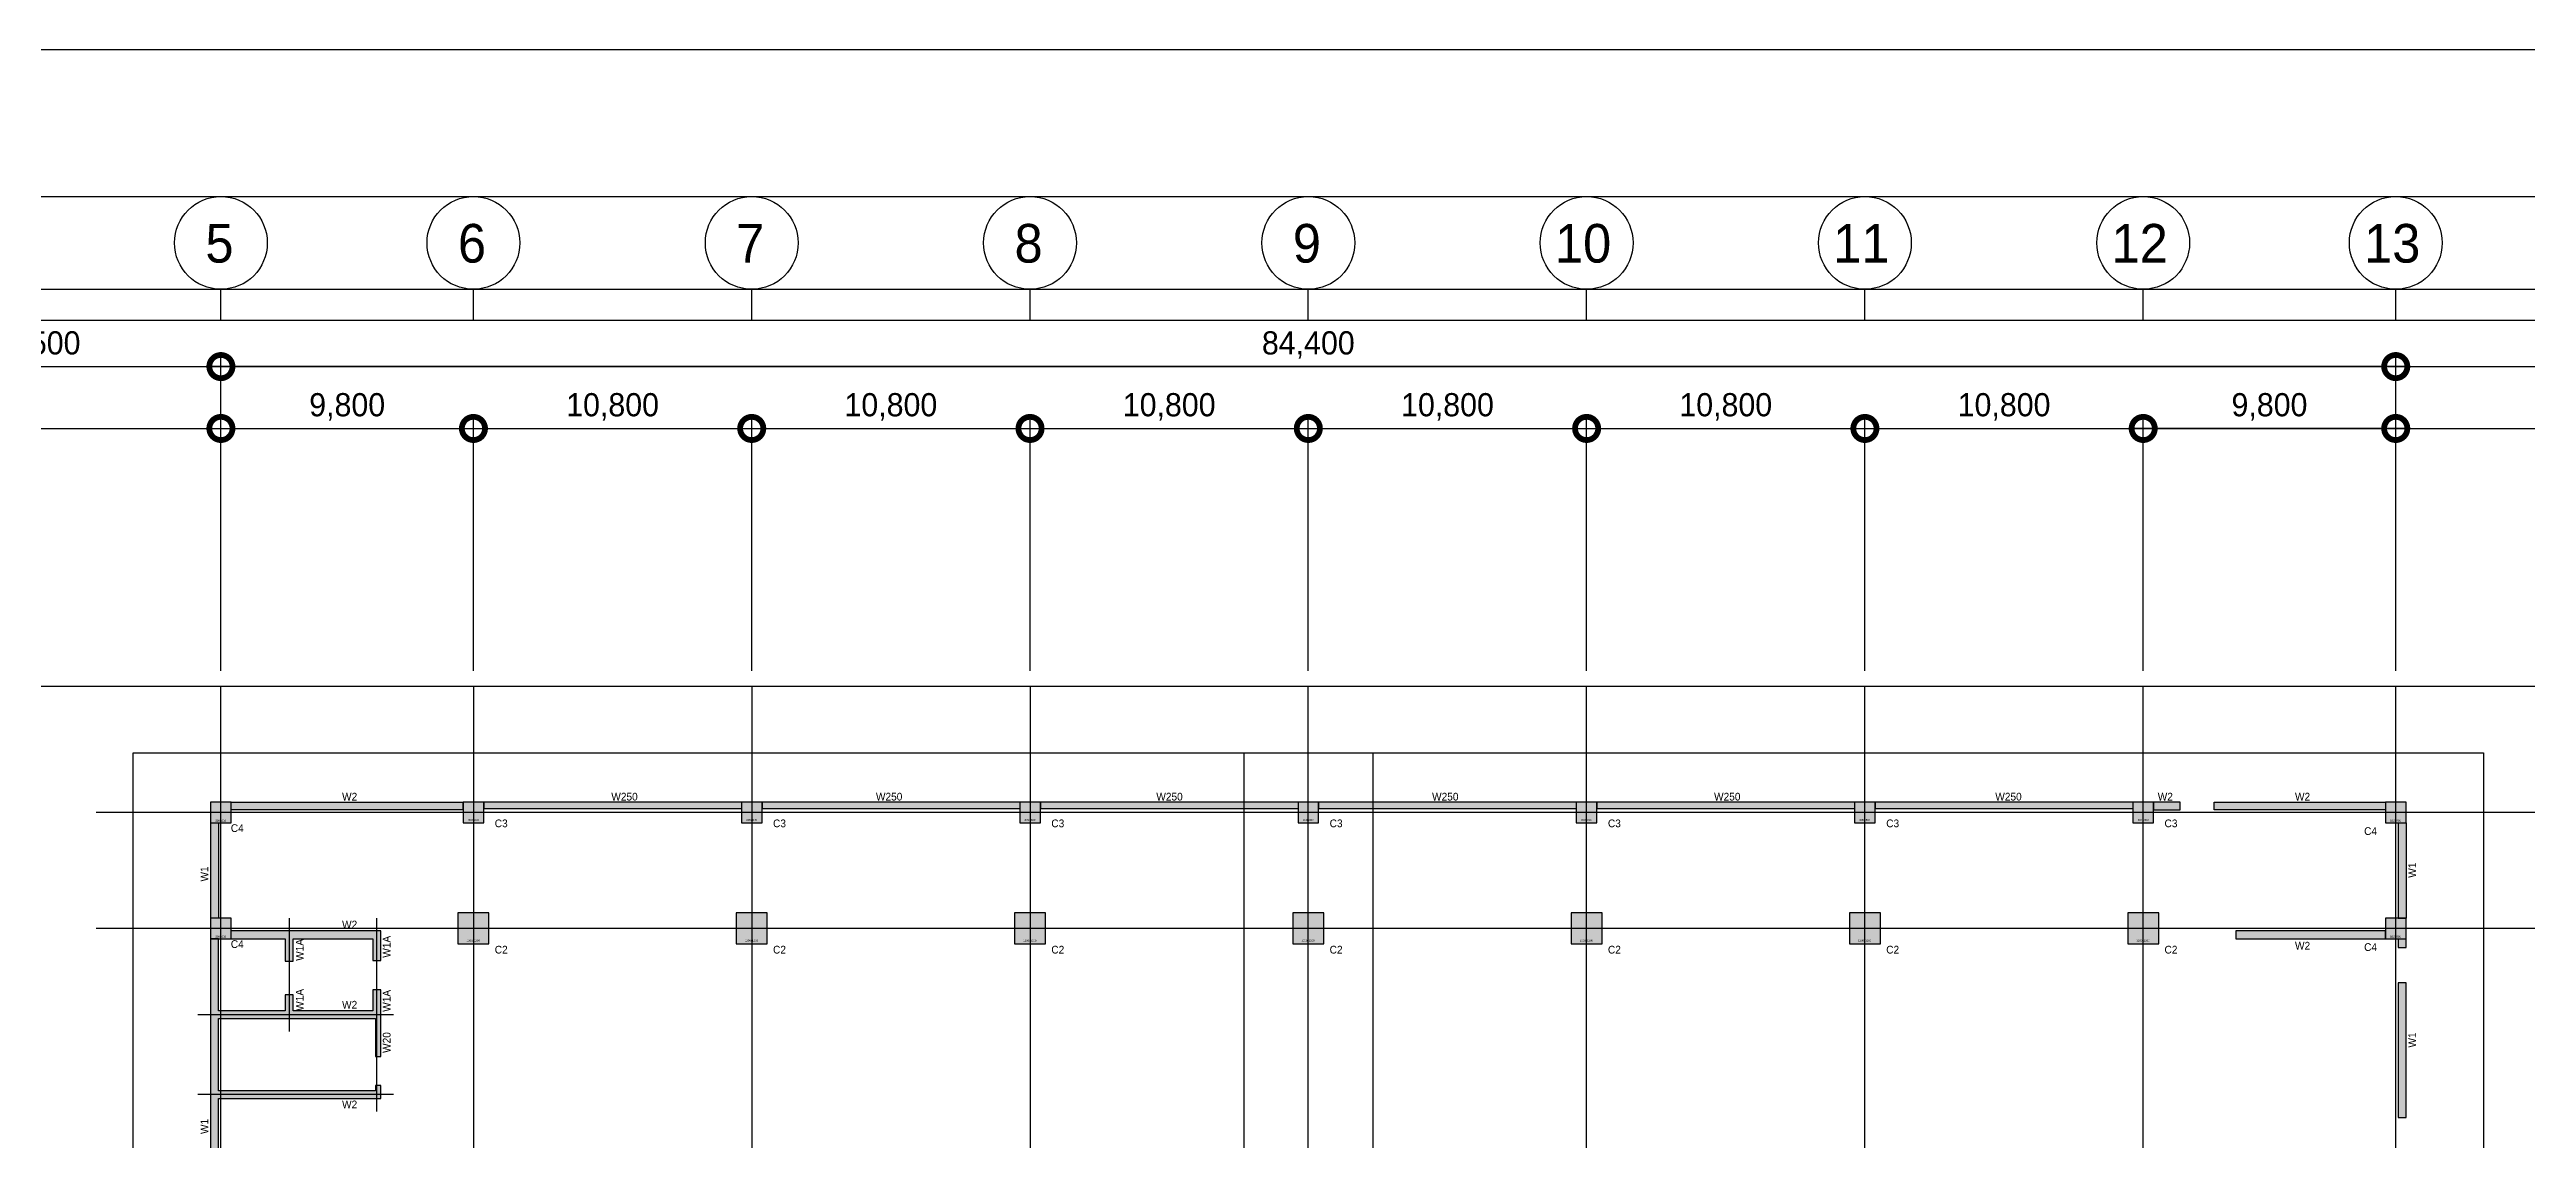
# Model space of a CAD drawing. Header units: millimetres. Extents: x 0 to 252300, y 0 to 178200.
# Drawn here: x 85903 to 182027, y 135916 to 178200 of the extents above; entities that cross this region are included whole.
import ezdxf

# ---------------------------------------------------------------- set-up
doc = ezdxf.new("R2010")
doc.units = ezdxf.units.MM
doc.header["$LTSCALE"] = 300
for name, color, linetype in [('A-CEN', 1, 'Continuous'), ('A-CEN_axis', 12, 'Continuous'), ('A-COLUMN', 2, 'Continuous'), ('A-CON', 2, 'Continuous'), ('A-DIM', 7, 'Continuous'), ('A-SYM-BUB', 3, 'Continuous'), ('구조SOLID', 253, 'Continuous')]:
    doc.layers.add(name, color=color, linetype=linetype)
doc.layers.add('NOPLOT', color=191, linetype='Continuous', plot=False)
doc.layers.add('기둥부호', color=171, linetype='Continuous', plot=False)
doc.styles.add('Gdim', font='Dotum.ttf')
doc.dimstyles.new('Gdim300', dxfattribs={"dimscale": 300, "dimtxt": 3, "dimasz": 6, "dimexe": 1.5, "dimexo": 2, "dimgap": 1, "dimtad": 1, "dimdec": 0, "dimzin": 0, "dimdsep": 46, "dimlunit": 6, "dimtxsty": 'Gdim', "dimblk": 'DOTSMALL', "dimblk1": 'DOTSMALL', "dimblk2": 'DOTSMALL', "dimcen": 1.5, "dimdle": 1.5, "dimclrd": 1, "dimclre": 1, "dimclrt": 256, "dimazin": 0, "dimtfac": 1, "dimtdec": 0, "dimtix": 1, "dimtmove": 2, "dimatfit": 3, "dimldrblk": 'DOTSMALL', "dimfxl": 0, "dimtolj": 1, "dimtzin": 0, "dimlwd": -1, "dimlwe": -1, "dimarcsym": 0})

# ---------------------------------------------------------------- blocks, each defined once
blk = doc.blocks.new('A$Cd589e0f6')
at = {"layer": 'NOPLOT'}
for points in [[(9900, -5700), (218700, -5700), (218700, -172500), (9900, -172500)], [(13500, -9300), (215100, -9300), (215100, -168900), (13500, -168900)], [(14700, -10500), (213900, -10500), (213900, -167700), (14700, -167700)], [(16500, -12300), (212100, -12300), (212100, -165900), (16500, -165900)], [(18900, -14700), (209700, -14700), (209700, -163500), (18900, -163500)], [(28900, -24700), (199700, -24700), (199700, -153500), (28900, -153500)]]:
    blk.add_lwpolyline(points, close=True, dxfattribs=at)
blk = doc.blocks.new('_DotSmall')
at = {"color": 0, "linetype": 'ByBlock', "const_width": 0.5}
blk.add_lwpolyline([(-0.0625, 0, 1), (0.0625, 0, 1)], format="xyb", close=True, dxfattribs=at)
blk = doc.blocks.new('*D18')
at = {"layer": 'A-DIM', "color": 1, "transparency": 16777216}
for p, q in [((62350, 14895), (74050, 14895)), ((62800, 5495), (62800, 15345)), ((73600, 5495), (73600, 15345))]:
    blk.add_line(p, q, dxfattribs=at)
at = {"layer": 'Defpoints', "color": 0, "transparency": 16777216}
for p in [(73600, 14895), (62800, 4895), (73600, 4895)]:
    blk.add_point(p, dxfattribs=at)
at = {"layer": 'A-DIM', "color": 1, "transparency": 16777216, "xscale": 1800, "yscale": 1800, "zscale": 1800, "rotation": 180}
blk.add_blockref('_DotSmall', (62800, 14895), dxfattribs=at)
at = {"layer": 'A-DIM', "color": 1, "transparency": 16777216, "xscale": 1800, "yscale": 1800, "zscale": 1800}
blk.add_blockref('_DotSmall', (73600, 14895), dxfattribs=at)
at = {"layer": 'A-DIM', "color": 3, "transparency": 16777216, "insert": (68200, 15732), "char_height": 900, "attachment_point": 5, "style": 'Gdim'}
blk.add_mtext('\\A1;10,800', dxfattribs=at)
blk = doc.blocks.new('*D19')
at = {"layer": 'A-DIM', "color": 1, "transparency": 16777216}
for p, q in [((51550, 14895), (63250, 14895)), ((52000, 5495), (52000, 15345)), ((62800, 5495), (62800, 15345))]:
    blk.add_line(p, q, dxfattribs=at)
at = {"layer": 'Defpoints', "color": 0, "transparency": 16777216}
for p in [(62800, 14895), (52000, 4895), (62800, 4895)]:
    blk.add_point(p, dxfattribs=at)
at = {"layer": 'A-DIM', "color": 1, "transparency": 16777216, "xscale": 1800, "yscale": 1800, "zscale": 1800, "rotation": 180}
blk.add_blockref('_DotSmall', (52000, 14895), dxfattribs=at)
at = {"layer": 'A-DIM', "color": 1, "transparency": 16777216, "xscale": 1800, "yscale": 1800, "zscale": 1800}
blk.add_blockref('_DotSmall', (62800, 14895), dxfattribs=at)
at = {"layer": 'A-DIM', "color": 3, "transparency": 16777216, "insert": (57400, 15732), "char_height": 900, "attachment_point": 5, "style": 'Gdim'}
blk.add_mtext('\\A1;10,800', dxfattribs=at)
blk = doc.blocks.new('*D20')
at = {"layer": 'A-DIM', "color": 1, "transparency": 16777216}
for p, q in [((41750, 14895), (52450, 14895)), ((42200, 5495), (42200, 15345)), ((52000, 5495), (52000, 15345))]:
    blk.add_line(p, q, dxfattribs=at)
at = {"layer": 'Defpoints', "color": 0, "transparency": 16777216}
for p in [(52000, 14895), (42200, 4895), (52000, 4895)]:
    blk.add_point(p, dxfattribs=at)
at = {"layer": 'A-DIM', "color": 1, "transparency": 16777216, "xscale": 1800, "yscale": 1800, "zscale": 1800, "rotation": 180}
blk.add_blockref('_DotSmall', (42200, 14895), dxfattribs=at)
at = {"layer": 'A-DIM', "color": 1, "transparency": 16777216, "xscale": 1800, "yscale": 1800, "zscale": 1800}
blk.add_blockref('_DotSmall', (52000, 14895), dxfattribs=at)
at = {"layer": 'A-DIM', "color": 3, "transparency": 16777216, "insert": (47100, 15732), "char_height": 900, "attachment_point": 5, "style": 'Gdim'}
blk.add_mtext('\\A1;9,800', dxfattribs=at)
blk = doc.blocks.new('*D21')
at = {"layer": 'A-DIM', "color": 1, "transparency": 16777216}
for p, q in [((27700, 5495), (27700, 17745)), ((42200, 5495), (42200, 17745)), ((27250, 17295), (42650, 17295))]:
    blk.add_line(p, q, dxfattribs=at)
at = {"layer": 'Defpoints', "color": 0, "transparency": 16777216}
for p in [(42200, 17295), (27700, 4895), (42200, 4895)]:
    blk.add_point(p, dxfattribs=at)
at = {"layer": 'A-DIM', "color": 1, "transparency": 16777216, "xscale": 1800, "yscale": 1800, "zscale": 1800, "rotation": 180}
blk.add_blockref('_DotSmall', (27700, 17295), dxfattribs=at)
at = {"layer": 'A-DIM', "color": 1, "transparency": 16777216, "xscale": 1800, "yscale": 1800, "zscale": 1800}
blk.add_blockref('_DotSmall', (42200, 17295), dxfattribs=at)
at = {"layer": 'A-DIM', "color": 3, "transparency": 16777216, "insert": (34950, 18132), "char_height": 900, "attachment_point": 5, "style": 'Gdim'}
blk.add_mtext('\\A1;14,500', dxfattribs=at)
blk = doc.blocks.new('*D25')
at = {"layer": 'A-DIM', "color": 1, "transparency": 16777216}
for p, q in [((73150, 14895), (84850, 14895)), ((73600, 5495), (73600, 15345)), ((84400, 5495), (84400, 15345))]:
    blk.add_line(p, q, dxfattribs=at)
at = {"layer": 'Defpoints', "color": 0, "transparency": 16777216}
for p in [(84400, 14895), (73600, 4895), (84400, 4895)]:
    blk.add_point(p, dxfattribs=at)
at = {"layer": 'A-DIM', "color": 1, "transparency": 16777216, "xscale": 1800, "yscale": 1800, "zscale": 1800, "rotation": 180}
blk.add_blockref('_DotSmall', (73600, 14895), dxfattribs=at)
at = {"layer": 'A-DIM', "color": 1, "transparency": 16777216, "xscale": 1800, "yscale": 1800, "zscale": 1800}
blk.add_blockref('_DotSmall', (84400, 14895), dxfattribs=at)
at = {"layer": 'A-DIM', "color": 3, "transparency": 16777216, "insert": (79000, 15732), "char_height": 900, "attachment_point": 5, "style": 'Gdim'}
blk.add_mtext('\\A1;10,800', dxfattribs=at)
blk = doc.blocks.new('*D32')
at = {"layer": 'A-DIM', "color": 1, "transparency": 16777216}
for p, q in [((105550, 14895), (117250, 14895)), ((106000, 5495), (106000, 15345)), ((116800, 5495), (116800, 15345))]:
    blk.add_line(p, q, dxfattribs=at)
at = {"layer": 'Defpoints', "color": 0, "transparency": 16777216}
for p in [(116800, 14895), (106000, 4895), (116800, 4895)]:
    blk.add_point(p, dxfattribs=at)
at = {"layer": 'A-DIM', "color": 1, "transparency": 16777216, "xscale": 1800, "yscale": 1800, "zscale": 1800, "rotation": 180}
blk.add_blockref('_DotSmall', (106000, 14895), dxfattribs=at)
at = {"layer": 'A-DIM', "color": 1, "transparency": 16777216, "xscale": 1800, "yscale": 1800, "zscale": 1800}
blk.add_blockref('_DotSmall', (116800, 14895), dxfattribs=at)
at = {"layer": 'A-DIM', "color": 3, "transparency": 16777216, "insert": (111400, 15732), "char_height": 900, "attachment_point": 5, "style": 'Gdim'}
blk.add_mtext('\\A1;10,800', dxfattribs=at)
blk = doc.blocks.new('*D33')
at = {"layer": 'A-DIM', "color": 1, "transparency": 16777216}
for p, q in [((127050, 14895), (116350, 14895)), ((116800, 5495), (116800, 15345)), ((126600, 5495), (126600, 15345))]:
    blk.add_line(p, q, dxfattribs=at)
at = {"layer": 'Defpoints', "color": 0, "transparency": 16777216}
for p in [(116800, 14895), (116800, 4895), (126600, 4895)]:
    blk.add_point(p, dxfattribs=at)
at = {"layer": 'A-DIM', "color": 1, "transparency": 16777216, "xscale": 1800, "yscale": 1800, "zscale": 1800, "rotation": 180}
blk.add_blockref('_DotSmall', (116800, 14895), dxfattribs=at)
at = {"layer": 'A-DIM', "color": 1, "transparency": 16777216, "xscale": 1800, "yscale": 1800, "zscale": 1800}
blk.add_blockref('_DotSmall', (126600, 14895), dxfattribs=at)
at = {"layer": 'A-DIM', "color": 3, "transparency": 16777216, "insert": (121700, 15732), "char_height": 900, "attachment_point": 5, "style": 'Gdim'}
blk.add_mtext('\\A1;9,800', dxfattribs=at)
blk = doc.blocks.new('*D34')
at = {"layer": 'A-DIM', "color": 1, "transparency": 16777216}
for p, q in [((42200, 5495), (42200, 17745)), ((126600, 5495), (126600, 17745)), ((127050, 17295), (41750, 17295))]:
    blk.add_line(p, q, dxfattribs=at)
at = {"layer": 'Defpoints', "color": 0, "transparency": 16777216}
for p in [(42200, 17295), (42200, 4895), (126600, 4895)]:
    blk.add_point(p, dxfattribs=at)
at = {"layer": 'A-DIM', "color": 1, "transparency": 16777216, "xscale": 1800, "yscale": 1800, "zscale": 1800, "rotation": 180}
blk.add_blockref('_DotSmall', (42200, 17295), dxfattribs=at)
at = {"layer": 'A-DIM', "color": 1, "transparency": 16777216, "xscale": 1800, "yscale": 1800, "zscale": 1800}
blk.add_blockref('_DotSmall', (126600, 17295), dxfattribs=at)
at = {"layer": 'A-DIM', "color": 3, "transparency": 16777216, "insert": (84400, 18132), "char_height": 900, "attachment_point": 5, "style": 'Gdim'}
blk.add_mtext('\\A1;84,400', dxfattribs=at)
blk = doc.blocks.new('*D35')
at = {"layer": 'A-DIM', "color": 1, "transparency": 16777216}
for p, q in [((94750, 14895), (106450, 14895)), ((95200, 5495), (95200, 15345)), ((106000, 5495), (106000, 15345))]:
    blk.add_line(p, q, dxfattribs=at)
at = {"layer": 'Defpoints', "color": 0, "transparency": 16777216}
for p in [(106000, 14895), (95200, 4895), (106000, 4895)]:
    blk.add_point(p, dxfattribs=at)
at = {"layer": 'A-DIM', "color": 1, "transparency": 16777216, "xscale": 1800, "yscale": 1800, "zscale": 1800, "rotation": 180}
blk.add_blockref('_DotSmall', (95200, 14895), dxfattribs=at)
at = {"layer": 'A-DIM', "color": 1, "transparency": 16777216, "xscale": 1800, "yscale": 1800, "zscale": 1800}
blk.add_blockref('_DotSmall', (106000, 14895), dxfattribs=at)
at = {"layer": 'A-DIM', "color": 3, "transparency": 16777216, "insert": (100600, 15732), "char_height": 900, "attachment_point": 5, "style": 'Gdim'}
blk.add_mtext('\\A1;10,800', dxfattribs=at)
blk = doc.blocks.new('*D36')
at = {"layer": 'A-DIM', "color": 1, "transparency": 16777216}
for p, q in [((83950, 14895), (95650, 14895)), ((84400, 5495), (84400, 15345)), ((95200, 5495), (95200, 15345))]:
    blk.add_line(p, q, dxfattribs=at)
at = {"layer": 'Defpoints', "color": 0, "transparency": 16777216}
for p in [(95200, 14895), (84400, 4895), (95200, 4895)]:
    blk.add_point(p, dxfattribs=at)
at = {"layer": 'A-DIM', "color": 1, "transparency": 16777216, "xscale": 1800, "yscale": 1800, "zscale": 1800, "rotation": 180}
blk.add_blockref('_DotSmall', (84400, 14895), dxfattribs=at)
at = {"layer": 'A-DIM', "color": 1, "transparency": 16777216, "xscale": 1800, "yscale": 1800, "zscale": 1800}
blk.add_blockref('_DotSmall', (95200, 14895), dxfattribs=at)
at = {"layer": 'A-DIM', "color": 3, "transparency": 16777216, "insert": (89800, 15732), "char_height": 900, "attachment_point": 5, "style": 'Gdim'}
blk.add_mtext('\\A1;10,800', dxfattribs=at)
blk = doc.blocks.new('C2')
at = {"layer": 'A-COLUMN'}
blk.add_lwpolyline([(-600, -600), (600, -600), (600, 600), (-600, 600)], close=True, dxfattribs=at)
at = {"layer": 'NOPLOT', "style": 'Gdim'}
blk.add_text('1200x1200', height=75, dxfattribs=at).set_placement((-266, -512))
blk = doc.blocks.new('C3')
at = {"layer": 'A-COLUMN'}
blk.add_lwpolyline([(-400, -400), (400, -400), (400, 400), (-400, 400)], close=True, dxfattribs=at)
at = {"layer": 'NOPLOT', "style": 'Gdim'}
blk.add_text('800X800', height=75, dxfattribs=at).set_placement((-209, -330))
blk = doc.blocks.new('C4')
at = {"layer": 'A-COLUMN'}
blk.add_lwpolyline([(-400, -400), (400, -400), (400, 400), (-400, 400)], close=True, dxfattribs=at)
at = {"layer": 'NOPLOT', "style": 'Gdim'}
blk.add_text('800X800', height=75, dxfattribs=at).set_placement((-216, -360))
blk = doc.blocks.new('grid-noplot-update')
at = {"layer": 'A-CEN_axis'}
for p, q in [((42200, -123905), (42200, 4895)), ((52000, 4895), (52000, -75026.5)), ((62800, 4895), (62800, -75026.5)), ((73600, 4895), (73600, -75026.5)), ((84400, -123905), (84400, 4895)), ((95200, -123905), (95200, 4895)), ((106000, -43800), (106000, 4895)), ((116800, -123905), (116800, 4895)), ((126600, -123905), (126600, 4895)), ((149346.4, 0), (37353.2, 0)), ((149346.4, -4500), (37353.2, -4500))]:
    blk.add_line(p, q, dxfattribs=at)
at = {"layer": 'A-SYM-BUB', "color": 7, "elevation": 0}
for points in [[(42200, 19095), (42200, 20295, -1), (42200, 23895, -1), (42200, 20295, 0)], [(52000, 19095), (52000, 20295, -1), (52000, 23895, -1), (52000, 20295, 0)], [(62800, 19095), (62800, 20295, -1), (62800, 23895, -1), (62800, 20295, 0)], [(73600, 19095), (73600, 20295, -1), (73600, 23895, -1), (73600, 20295, 0)], [(84400, 19095), (84400, 20295, -1), (84400, 23895, -1), (84400, 20295, 0)], [(95200, 19095), (95200, 20295, -1), (95200, 23895, -1), (95200, 20295, 0)], [(106000, 19095), (106000, 20295, -1), (106000, 23895, -1), (106000, 20295, 0)], [(116800, 19095), (116800, 20295, -1), (116800, 23895, -1), (116800, 20295, 0)], [(126600, 19095), (126600, 20295, -1), (126600, 23895, -1), (126600, 20295, 0)]]:
    blk.add_lwpolyline(points, format="xyb", dxfattribs=at)
at = {"layer": 'A-SYM-BUB', "style": 'Gdim'}
for s, p in [('5', (41598.5, 21329)), ('6', (51398.5, 21329)), ('7', (62198.5, 21329)), ('8', (72998.5, 21329)), ('9', (83798.5, 21329)), ('10', (93971.8, 21329)), ('11', (104771.8, 21329)), ('12', (115571.8, 21329)), ('13', (125371.8, 21329))]:
    blk.add_text(s, height=1500, dxfattribs=at).set_placement(p)
at = {"layer": 'A-DIM'}
for base, p1, p2, picture, middle in [((42200, 17295), (27700, 4895), (42200, 4895), '*D21', (34950, 18132.3)), ((52000, 14895), (42200, 4895), (52000, 4895), '*D20', (47100, 15732.3)), ((62800, 14895), (52000, 4895), (62800, 4895), '*D19', (57400, 15732.3)), ((73600, 14895), (62800, 4895), (73600, 4895), '*D18', (68200, 15732.3)), ((84400, 14895), (73600, 4895), (84400, 4895), '*D25', (79000, 15732.3)), ((116800, 14895), (126600, 4895), (116800, 4895), '*D33', (121700, 15732.3))]:
    dim = blk.add_linear_dim(base=base, p1=p1, p2=p2, angle=180, dimstyle='Gdim300', override={"dimtxsty": 'Gdim', "dimclrt": 3}, dxfattribs=at)
    dim.commit()
    dim.dimension.update_dxf_attribs({"geometry": picture, "text_midpoint": middle})
for base, p1, p2, picture, middle in [((42200, 17295), (126600, 4895), (42200, 4895), '*D34', (84400, 18132.3)), ((95200, 14895), (84400, 4895), (95200, 4895), '*D36', (89800, 15732.3)), ((106000, 14895), (95200, 4895), (106000, 4895), '*D35', (100600, 15732.3)), ((116800, 14895), (106000, 4895), (116800, 4895), '*D32', (111400, 15732.3))]:
    dim = blk.add_linear_dim(base=base, p1=p1, p2=p2, dimstyle='Gdim300', override={"dimtxsty": 'Gdim', "dimclrt": 3}, dxfattribs=at)
    dim.commit()
    dim.dimension.update_dxf_attribs({"geometry": picture, "text_midpoint": middle})

msp = doc.modelspace()

# ---------------------------------------------------------------- hatches: boundary and pattern name
at = {"layer": '구조SOLID', "transparency": 33554687}
h = msp.add_hatch(color=256, dxfattribs=at)
h.dxf.hatch_style = 1
h.paths.add_polyline_path([(92954, 149005), (92154, 149005), (92154, 148205), (92954, 148205)])
h.paths.add_polyline_path([(101954, 149005), (92954, 149005), (92954, 148705), (101954, 148705)])
h.paths.add_polyline_path([(102754, 149005), (101954, 149005), (101954, 148205), (102754, 148205)])
h.paths.add_polyline_path([(112754, 149005), (102754, 149005), (102754, 148755), (112754, 148755)])
h.paths.add_polyline_path([(113554, 149005), (112754, 149005), (112754, 148205), (113554, 148205)])
h.paths.add_polyline_path([(123554, 149005), (113554, 149005), (113554, 148755), (123554, 148755)])
h.paths.add_polyline_path([(124354, 149005), (123554, 149005), (123554, 148205), (124354, 148205)])
h.paths.add_polyline_path([(134354, 149005), (124354, 149005), (124354, 148755), (134354, 148755)])
h.paths.add_polyline_path([(135154, 149005), (134354, 149005), (134354, 148205), (135154, 148205)])
h.paths.add_polyline_path([(145154, 149005), (135154, 149005), (135154, 148755), (145154, 148755)])
h.paths.add_polyline_path([(145954, 149005), (145154, 149005), (145154, 148205), (145954, 148205)])
h.paths.add_polyline_path([(155954, 149005), (145954, 149005), (145954, 148755), (155954, 148755)])
h.paths.add_polyline_path([(156754, 149005), (155954, 149005), (155954, 148205), (156754, 148205)])
h.paths.add_polyline_path([(166754, 149005), (156754, 149005), (156754, 148755), (166754, 148755)])
h.paths.add_polyline_path([(167554, 149005), (166754, 149005), (166754, 148205), (167554, 148205)])
h.paths.add_polyline_path([(168594, 149005), (167554, 149005), (167554, 148705), (168594, 148705)])
h.paths.add_polyline_path([(176554, 149005), (169914, 149005), (169914, 148705), (176554, 148705)])
h.paths.add_polyline_path([(177354, 149005), (176554, 149005), (176554, 148205), (177354, 148205)])
h.paths.add_polyline_path([(177354, 148205), (177054, 148205), (177054, 144505), (177354, 144505)])
h.paths.add_polyline_path([(177354, 144505), (177054, 144505), (176554, 144505), (176554, 143705), (177354, 143705)])
h.paths.add_polyline_path([(176554, 144005), (170754, 144005), (170754, 143705), (176554, 143705)])
h.paths.add_polyline_path([(167754, 144705), (166554, 144705), (166554, 143505), (167754, 143505)])
h.paths.add_polyline_path([(177354, 143705), (177054, 143705), (177054, 143365), (177354, 143365)])
h.paths.add_polyline_path([(177354, 141995), (177054, 141995), (177054, 136765), (177354, 136765)])
h.paths.add_polyline_path([(177354, 128605), (176554, 128605), (176554, 127605), (177354, 127605)])
h.paths.add_polyline_path([(177354, 127605), (177054, 127605), (177054, 121805), (170754, 121805), (170754, 118605), (171679, 118605), (171679, 118905), (171054, 118905), (171054, 121505), (173804, 121505), (173804, 118905), (172979, 118905), (172979, 118605), (174879, 118605), (174879, 118905), (174004, 118905), (174004, 121505), (177054, 121505), (177054, 118905), (176179, 118905), (176179, 118605), (177054, 118605), (177054, 115605), (170754, 115605), (170754, 115105), (170954, 115105), (170954, 115305), (177054, 115305), (177054, 112505), (177354, 112505)])
h.paths.add_polyline_path([(176554, 112505), (170954, 112505), (170954, 113975), (170754, 113975), (170754, 112205), (176554, 112205)])
h.paths.add_polyline_path([(177354, 112505), (176554, 112505), (176554, 111705), (177354, 111705)])
h.paths.add_polyline_path([(177354, 111705), (177054, 111705), (177054, 108005), (177354, 108005)])
h.paths.add_polyline_path([(177354, 108005), (176554, 108005), (176554, 107205), (177354, 107205)])
h.paths.add_polyline_path([(176554, 107505), (167554, 107505), (167554, 107205), (176554, 107205)])
h.paths.add_polyline_path([(167554, 108005), (166754, 108005), (166754, 107205), (167554, 107205)])
h.paths.add_polyline_path([(167754, 112705), (166554, 112705), (166554, 111505), (167754, 111505)])
h.paths.add_polyline_path([(166754, 107455), (156754, 107455), (156754, 107205), (166754, 107205)])
h.paths.add_polyline_path([(156754, 108005), (155954, 108005), (155954, 107205), (156754, 107205)])
h.paths.add_polyline_path([(156954, 112705), (155754, 112705), (155754, 111505), (156954, 111505)])
h.paths.add_polyline_path([(146154, 112705), (144954, 112705), (144954, 111505), (146154, 111505)])
h.paths.add_polyline_path([(145954, 108005), (145154, 108005), (145154, 107205), (145954, 107205)])
h.paths.add_polyline_path([(155954, 107455), (145954, 107455), (145954, 107205), (155954, 107205)])
h.paths.add_polyline_path([(145154, 107455), (135154, 107455), (135154, 107205), (145154, 107205)])
h.paths.add_polyline_path([(135154, 108005), (134354, 108005), (134354, 107205), (135154, 107205)])
h.paths.add_polyline_path([(135354, 112705), (134154, 112705), (134154, 111505), (135354, 111505)])
h.paths.add_polyline_path([(124554, 112705), (123354, 112705), (123354, 111505), (124554, 111505)])
h.paths.add_polyline_path([(124354, 108005), (123554, 108005), (123554, 107205), (124354, 107205)])
h.paths.add_polyline_path([(134354, 107455), (124354, 107455), (124354, 107205), (134354, 107205)])
h.paths.add_polyline_path([(113754, 112705), (112554, 112705), (112554, 111505), (113754, 111505)])
h.paths.add_polyline_path([(113554, 108005), (112754, 108005), (112754, 107205), (113554, 107205)])
h.paths.add_polyline_path([(123554, 107455), (113554, 107455), (113554, 107205), (123554, 107205)])
h.paths.add_polyline_path([(102954, 112705), (101754, 112705), (101754, 111505), (102954, 111505)])
h.paths.add_polyline_path([(102754, 108005), (101954, 108005), (101954, 107205), (102754, 107205)])
h.paths.add_polyline_path([(112754, 107455), (102754, 107455), (102754, 107205), (112754, 107205)])
h.paths.add_polyline_path([(92954, 108005), (92154, 108005), (92154, 107205), (92954, 107205)])
h.paths.add_polyline_path([(101954, 107505), (92954, 107505), (92954, 107205), (101954, 107205)])
h.paths.add_polyline_path([(92454, 111705), (92154, 111705), (92154, 108005), (92454, 108005)])
h.paths.add_polyline_path([(92954, 112505), (92154, 112505), (92154, 111705), (92954, 111705)])
h.paths.add_polyline_path([(92454, 116705), (98454, 116705), (98454, 115955), (98754, 115955), (98754, 117655), (98454, 117655), (98454, 117005), (92454, 117005), (92454, 121205), (98454, 121205), (98454, 120755), (98754, 120755), (98754, 121505), (92454, 121505), (92454, 121795), (92154, 121795), (92154, 112505), (92454, 112505)])
h.paths.add_polyline_path([(98754, 112855), (98454, 112855), (98454, 112505), (92954, 112505), (92954, 112205), (98754, 112205)])
h.paths.add_polyline_path([(92454, 127705), (92154, 127705), (92154, 123805), (92754, 123805), (92754, 124105), (92454, 124105)])
h.paths.add_polyline_path([(92954, 128705), (92154, 128705), (92154, 127705), (92954, 127705)])
h.paths.add_polyline_path([(102954, 128705), (101754, 128705), (101754, 127505), (102954, 127505)])
h.paths.add_polyline_path([(113804, 128755), (112504, 128755), (112504, 127455), (113804, 127455)])
h.paths.add_polyline_path([(124604, 128755), (123304, 128755), (123304, 127455), (124604, 127455)])
h.paths.add_polyline_path([(135404, 128755), (134104, 128755), (134104, 127455), (135404, 127455)])
h.paths.add_polyline_path([(146204, 128755), (144904, 128755), (144904, 127455), (146204, 127455)])
h.paths.add_polyline_path([(157004, 128755), (155704, 128755), (155704, 127455), (157004, 127455)])
h.paths.add_polyline_path([(167754, 128705), (166554, 128705), (166554, 127505), (167754, 127505)])
h.paths.add_polyline_path([(92454, 137505), (98754, 137505), (98754, 138005), (98554, 138005), (98554, 137805), (92454, 137805), (92454, 140605), (98554, 140605), (98554, 139135), (98754, 139135), (98754, 141725), (98454, 141725), (98454, 140905), (95354, 140905), (95354, 141530), (95054, 141530), (95054, 140905), (92454, 140905), (92454, 143705), (92154, 143705), (92154, 128705), (92454, 128705)])
h.paths.add_polyline_path([(92954, 144505), (92154, 144505), (92154, 143705), (92954, 143705)])
h.paths.add_polyline_path([(92454, 148205), (92154, 148205), (92154, 144505), (92454, 144505)])
h.paths.add_polyline_path([(98754, 144005), (92954, 144005), (92954, 143705), (95054, 143705), (95054, 142830), (95354, 142830), (95354, 143705), (98454, 143705), (98454, 142855), (98754, 142855)])
h.paths.add_polyline_path([(102954, 144705), (101754, 144705), (101754, 143505), (102954, 143505)])
h.paths.add_polyline_path([(113754, 144705), (112554, 144705), (112554, 143505), (113754, 143505)])
h.paths.add_polyline_path([(124554, 144705), (123354, 144705), (123354, 143505), (124554, 143505)])
h.paths.add_polyline_path([(135354, 144705), (134154, 144705), (134154, 143505), (135354, 143505)])
h.paths.add_polyline_path([(146154, 144705), (144954, 144705), (144954, 143505), (146154, 143505)])
h.paths.add_polyline_path([(156954, 144705), (155754, 144705), (155754, 143505), (156954, 143505)])
h.paths.add_polyline_path([(98754, 124925), (98454, 124925), (98454, 124105), (95154, 124105), (95154, 127705), (98454, 127705), (98454, 126755), (98754, 126755), (98754, 128005), (92954, 128005), (92954, 127705), (94854, 127705), (94854, 124105), (94554, 124105), (94554, 123805), (98754, 123805)])
h.paths.add_polyline_path([(170754, 132620), (171054, 132620), (171054, 135005), (177054, 135005), (177054, 128605), (177354, 128605), (177354, 135445), (177054, 135445), (177054, 135205), (170754, 135205)])
h.paths.add_polyline_path([(171054, 130790), (170754, 130790), (170754, 128305), (176554, 128305), (176554, 128605), (171054, 128605)])

# ---------------------------------------------------------------- linework, layer by layer
at = {"layer": 'A-CEN'}
for p, q in [((95204, 144505), (95204, 140105)), ((98604, 137005), (98604, 144505)), ((99254, 140755), (91654, 140755)), ((99254, 137655), (91654, 137655))]:
    msp.add_line(p, q, dxfattribs=at)
at = {"layer": 'A-CON'}
for p, q in [((92954, 149005), (101954, 149005)), ((92954, 148705), (92954, 149005)), ((101954, 148705), (101954, 149005)), ((112754, 149005), (102754, 149005)), ((102754, 149005), (102754, 148755)), ((112754, 149005), (112754, 148755)), ((123554, 149005), (113554, 149005)), ((113554, 149005), (113554, 148755)), ((123554, 149005), (123554, 148755)), ((134354, 149005), (124354, 149005)), ((124354, 149005), (124354, 148755)), ((134354, 149005), (134354, 148755)), ((145154, 149005), (135154, 149005)), ((135154, 149005), (135154, 148755)), ((145154, 149005), (145154, 148755)), ((155954, 149005), (145954, 149005)), ((145954, 149005), (145954, 148755)), ((155954, 149005), (155954, 148755)), ((166754, 149005), (156754, 149005)), ((156754, 149005), (156754, 148755)), ((166754, 149005), (166754, 148755)), ((176554, 149005), (176554, 148705)), ((92154, 148205), (92454, 148205)), ((92454, 148205), (92454, 144505)), ((101954, 148705), (92954, 148705)), ((102754, 148755), (112754, 148755)), ((113554, 148755), (123554, 148755)), ((124354, 148755), (134354, 148755)), ((135154, 148755), (145154, 148755)), ((145954, 148755), (155954, 148755)), ((156754, 148755), (166754, 148755)), ((177054, 148205), (177054, 144505)), ((177054, 148205), (177354, 148205)), ((177354, 148205), (177354, 144505)), ((92454, 144505), (92154, 144505)), ((177054, 144505), (177354, 144505)), ((92454, 143705), (92154, 143705)), ((92954, 143705), (92954, 144005)), ((177054, 143705), (177354, 143705))]:
    msp.add_line(p, q, dxfattribs=at)
at = {"layer": 'A-CON', "elevation": 0}
for points in [[(167554, 148705), (168594, 148705), (168594, 149005), (167554, 149005), (167554, 148705)], [(176554, 148705), (169914, 148705), (169914, 149005), (176554, 149005)], [(92154, 148205), (92154, 144505)], [(92154, 143705), (92154, 128705)], [(92454, 128705), (92454, 137505), (98754, 137505), (98754, 138005), (98554, 138005), (98554, 137805), (92454, 137805), (92454, 140605), (98554, 140605), (98554, 139135), (98754, 139135), (98754, 141725), (98454, 141725), (98454, 140905), (95354, 140905), (95354, 141530), (95054, 141530), (95054, 140905), (92454, 140905), (92454, 143705)], [(92954, 143705), (95054, 143705), (95054, 142830), (95354, 142830), (95354, 143705), (98454, 143705), (98454, 142855), (98754, 142855), (98754, 144005), (92954, 144005)], [(176554, 144005), (170754, 144005), (170754, 143705), (176554, 143705), (176554, 144005)], [(177054, 143705), (177054, 143365), (177354, 143365), (177354, 143705)]]:
    msp.add_lwpolyline(points, dxfattribs=at)
msp.add_lwpolyline([(177054, 141995), (177054, 136765), (177354, 136765), (177354, 141995)], close=True, dxfattribs=at)
at = {"layer": 'NOPLOT'}
msp.add_lwpolyline([(0, 178200), (252300, 178200), (252300, 0), (0, 0)], close=True, dxfattribs=at)
msp.add_lwpolyline([(0, 178200), (252300, 178200), (252300, 0), (0, 0)], close=True, dxfattribs=at)
at = {"layer": 'NOPLOT', "elevation": 0}
for points in [[(89154, 150915), (137257, 150915), (137257, 105515), (89154, 105515)], [(132260, 150915), (180363, 150915), (180363, 105515), (132260, 105515)]]:
    msp.add_lwpolyline(points, close=True, dxfattribs=at)

# ---------------------------------------------------------------- block references
at = {"layer": 'A-COLUMN'}
for name, p in [('C4', (92554, 148605)), ('C3', (102354, 148605)), ('C3', (113154, 148605)), ('C3', (123954, 148605)), ('C3', (134754, 148605)), ('C3', (145554, 148605)), ('C3', (156354, 148605)), ('C3', (167154, 148605)), ('C4', (176954, 148605)), ('C4', (92554, 144105)), ('C2', (102354, 144105)), ('C2', (113154, 144105)), ('C2', (123954, 144105)), ('C2', (134754, 144105)), ('C2', (145554, 144105)), ('C2', (156354, 144105)), ('C2', (167154, 144105)), ('C4', (176954, 144105))]:
    msp.add_blockref(name, p, dxfattribs=at)
at = {"layer": 'A-DIM'}
msp.add_blockref('grid-noplot-update', (50354, 148605), dxfattribs=at)
at = {"layer": 'NOPLOT'}
msp.add_blockref('A$Cd589e0f6', (0, 178200), dxfattribs=at)

# ---------------------------------------------------------------- texts
at = {"layer": '기둥부호', "linetype": 'ByBlock', "style": 'Gdim'}
for s, p in [('W2', (97255, 149065, 0)), ('W250', (107704, 149065, 0)), ('W250', (117974, 149065, 0)), ('W250', (128855, 149065, 0)), ('W250', (139556, 149065, 0)), ('W250', (150499, 149065, 0)), ('W250', (161413, 149065, 0)), ('W2', (167717, 149065, 0)), ('W2', (173044, 149065, 0)), ('C4', (92939, 147845, 0)), ('C3', (103181, 148029, 0)), ('C3', (113981, 148029, 0)), ('C3', (124781, 148029, 0)), ('C3', (135581, 148029, 0)), ('C3', (146381, 148029, 0)), ('C3', (157181, 148029, 0)), ('C3', (167981, 148029, 0)), ('C4', (175727, 147729, 0)), ('W2', (97255, 144103, 0)), ('C4', (92939, 143345, 0)), ('C2', (103181, 143129, 0)), ('C2', (113981, 143129, 0)), ('C2', (124781, 143129, 0)), ('C2', (135581, 143129, 0)), ('C2', (146381, 143129, 0)), ('C2', (157181, 143129, 0)), ('C2', (167981, 143129, 0)), ('W2', (173044, 143283, 0)), ('C4', (175727, 143229, 0)), ('W2', (97255, 140992, 0)), ('W2', (97255, 137125, 0))]:
    msp.add_text(s, height=300, dxfattribs=at).set_placement(p)
for s, p in [('W1', (92066, 145923, 0)), ('W1', (177746, 146067, 0)), ('W1A', (95762, 142845, 0)), ('W1A', (99137, 142966, 0)), ('W1A', (95762, 140906, 0)), ('W1A', (99137, 140868, 0)), ('W20', (99137, 139272, 0)), ('W1', (177746, 139481, 0)), ('W1', (92066, 136126, 0))]:
    msp.add_text(s, height=300, rotation=90, dxfattribs=at).set_placement(p)

doc.saveas('drawing.dxf')
